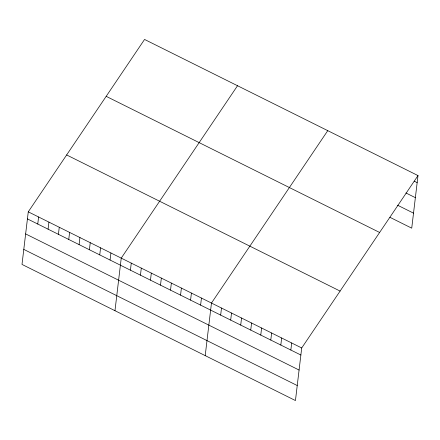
<?xml version="1.0" encoding="UTF-8"?>
<svg xmlns="http://www.w3.org/2000/svg" width="440" height="440" viewBox="0 0 440 440"><rect width="100%" height="100%" fill="white"/><g stroke="black" fill="none" stroke-linecap="round" stroke-linejoin="round"><path stroke-width="0.66" d="M28.27 211.833L22 264.418L295.444 400.554L301.714 347.974L418 175.582L144.556 39.446L28.27 211.833L301.714 347.974M37.758 224.037L38.599 216.975M48.087 229.18L48.928 222.123M58.421 234.322L59.263 227.266M68.75 239.465L69.592 232.408M79.079 244.607L79.921 237.551M89.408 249.75L90.25 242.693M99.737 254.892L100.579 247.836M110.072 260.035L110.913 252.978M114.972 310.706L121.242 258.121L237.529 85.734M130.427 270.171L131.269 263.115M140.454 275.165L141.295 268.103M150.48 280.154L151.322 273.097M160.501 285.148L161.348 278.086M170.528 290.136L171.369 283.08M180.554 295.13L181.396 288.074M190.581 300.118L191.422 293.062M200.607 305.113L201.448 298.056M205.205 355.63L211.475 303.045L327.762 130.658M220.66 315.095L221.502 308.039M230.687 320.089L231.528 313.033M240.713 325.077L241.555 318.021M250.74 330.072L251.581 323.015M260.766 335.066L261.608 328.004M270.793 340.054L271.634 332.998M280.819 345.048L281.661 337.986M290.846 350.036L291.687 342.98M418 175.582L411.73 228.168L389.906 217.299M414.211 181.176L417.159 182.639M405.933 192.968L415.366 197.665M397.595 205.216L413.523 213.142M106.183 96.333L379.627 232.474M66.644 154.946L340.087 291.082M27.428 218.895L300.872 355.031M25.636 233.915L299.079 370.051M23.793 249.392L297.231 385.534"/></g></svg>
